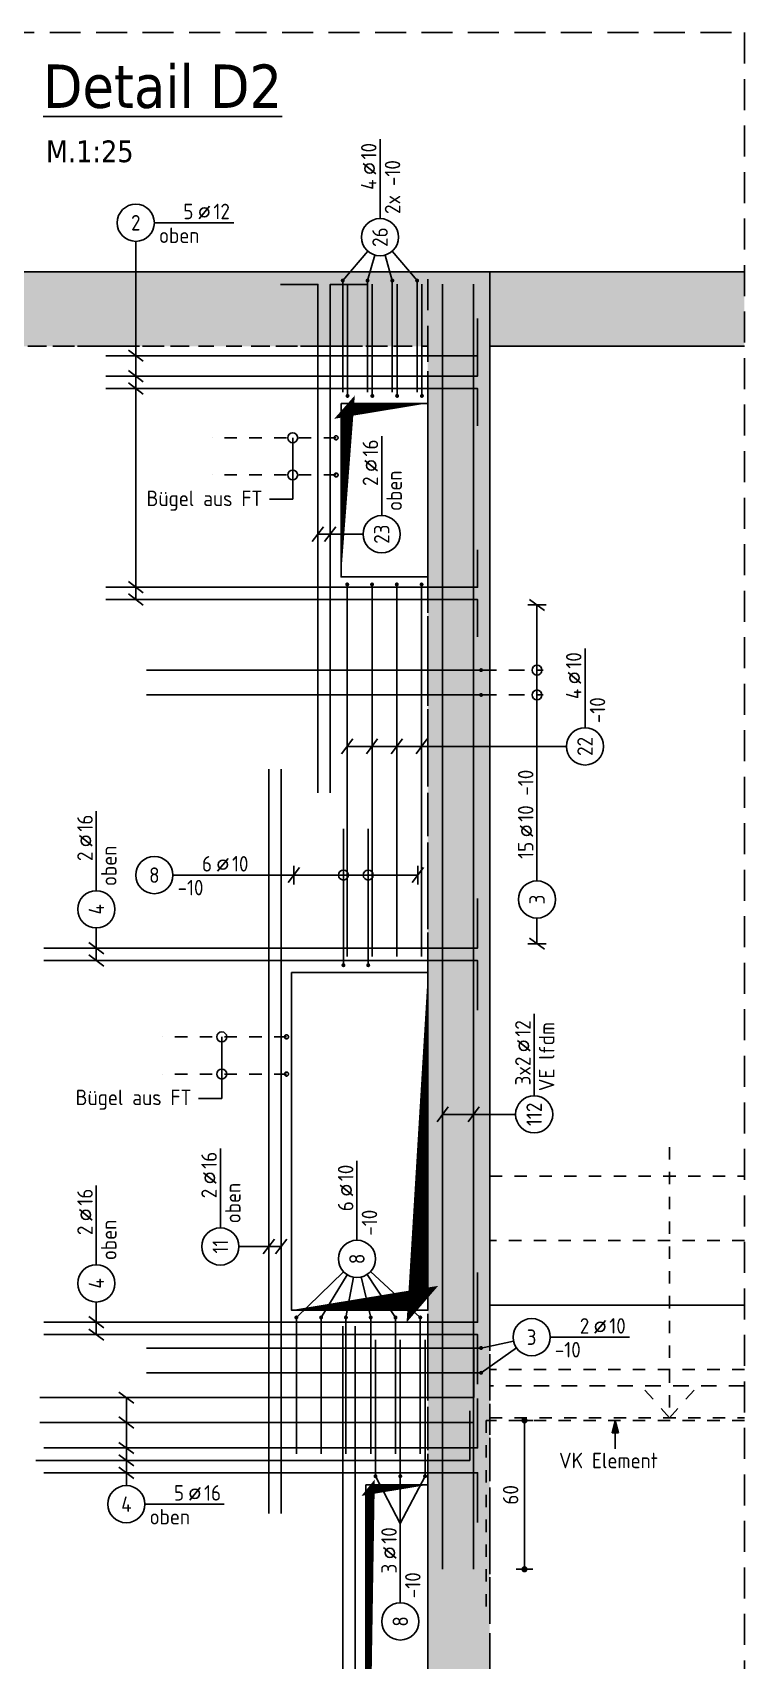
# Model space of a CAD drawing. Extents: x -10 to 76.2, y -7.1 to 49.1.
# Drawn here: x 43.6 to 49.35, y 6.78 to 19.9 of the extents above; entities that cross this region are included whole.
import ezdxf
from ezdxf.enums import TextEntityAlignment as Align

# ---------------------------------------------------------------- set-up
doc = ezdxf.new("R2010")
doc.units = 0
doc.header["$LTSCALE"] = 0.5
for name, pattern in [('AUSGEZOGEN', [1000.01, 1000, 0.01]), ('DASHED', [0.75, 0.5, -0.25]), ('HIDDEN', [0.375, 0.25, -0.125]), ('HIDDEN2', [0.187, 0.125, -0.062]), ('HIDDEN4', [0.12, 0.02, -0.1]), ('PUNKT', [0.175, 0.05, -0.125]), ('STRICHLINIE', [0.75, 0.5, -0.25]), ('VERDECKT', [0.375, 0.25, -0.125])]:
    doc.linetypes.add(name, pattern=pattern)
for name, color, linetype in [('1.UG', 7, 'Continuous'), ('ACHSEN', 7, 'Continuous'), ('AFU', 7, 'Continuous'), ('BETON', 7, 'Continuous'), ('DETAIL', 7, 'Continuous'), ('DRUEBER', 7, 'Continuous'), ('DS', 7, 'Continuous'), ('EG', 7, 'Continuous'), ('grau_mittel', 7, 'Continuous'), ('HILFE', 7, 'Continuous'), ('MASSE', 7, 'Continuous'), ('RND', 7, 'Continuous'), ('SCHATTEN', 7, 'Continuous'), ('TEXT', 7, 'Continuous'), ('VERDECKT', 7, 'Continuous')]:
    doc.layers.add(name, color=color, linetype=linetype)
doc.styles.add('helv', font='tahoma.ttf')
doc.styles.add('txt', font='isocp.shx')
doc.linetypes.add('AFU_50K', pattern='A,0.15,["/",Standard,S=0.2,R=0,X=-0.01,Y=-0.1],0.07,["/",Standard,S=0.2,R=0,X=-0.01,Y=-0.1],0.15', length=0.37)
doc.dimstyles.new('DOT_I', dxfattribs={"dimscale": 0.5, "dimtxt": 0.25, "dimasz": 0.25, "dimexe": 0.1, "dimexo": 0.3, "dimgap": 0.1, "dimtad": 1, "dimdec": 3, "dimzin": 3, "dimtxsty": 'txt', "dimblk": 'DOT', "dimblk1": 'DOT', "dimblk2": 'DOT', "dimsah": 1, "dimcen": 0.1, "dimse1": 1, "dimse2": 1, "dimazin": 0, "dimtfac": 1, "dimtdec": 4, "dimtix": 1, "dimtmove": 2, "dimatfit": 3, "dimfxl": 0, "dimtvp": 1, "dimtolj": 1, "dimtzin": 0, "dimarcsym": 0})

# ---------------------------------------------------------------- blocks, each defined once
blk = doc.blocks.new('RND_LEI')
at = {"layer": 'RND', "color": 7, "linetype": 'Continuous'}
blk.add_line((1.022, 0.066), (1.19, 0.27), dxfattribs=at)
for centre, radius in [((0, 0), 0.3), ((1.106, 0.168), 0.075)]:
    blk.add_circle(centre, radius, dxfattribs=at)
at = {"layer": 'RND', "color": 7, "linetype": 'Continuous', "style": 'txt'}
blk.add_attdef('ANZ', text='', height=0.25, dxfattribs=at).set_placement((0.931, 0.057), align=Align.RIGHT)
for tag, p in [('DUM', (1.253, 0.057)), ('ABSTD', (1.674, 0.057)), ('POSTXT', (0.374, -0.327))]:
    blk.add_attdef(tag, p, '', height=0.25, dxfattribs=at)
blk.add_attdef('POSL', text='', height=0.25, dxfattribs=at).set_placement((0, 0), align=Align.MIDDLE)
blk = doc.blocks.new('lei_gre')
at = {"layer": 'RND', "color": 7, "linetype": 'Continuous'}
for p, q in [((-0.09, -0.12), (0.09, 0.12)), ((0, 0.15), (0, -0.15))]:
    blk.add_line(p, q, dxfattribs=at)
blk = doc.blocks.new('DOT')
at = {"layer": 'MASSE', "color": 7, "linetype": 'Continuous'}
for p, q in [((0, 0), (-1, 0)), ((0, 0.54), (0, -0.54))]:
    blk.add_line(p, q, dxfattribs=at)
at = {"layer": 'MASSE', "color": 7, "linetype": 'Continuous', "const_width": 0.2}
blk.add_lwpolyline([(-0.1, 0, 1), (0.1, 0, 1)], format="xyb", close=True, dxfattribs=at)
blk = doc.blocks.new('*D172')
at = {"layer": 'Defpoints', "color": 0, "linetype": 'AUSGEZOGEN', "transparency": 16777216}
for p in [(47.572, 8.714), (47.572, 8.714), (47.572, 7.514)]:
    blk.add_point(p, dxfattribs=at)
at = {"layer": 'MASSE', "color": 0, "linetype": 'AUSGEZOGEN', "lineweight": -2, "transparency": 16777216}
blk.add_line((47.572, 7.639), (47.572, 8.589), dxfattribs=at)
at = {"layer": 'MASSE', "color": 0, "linetype": 'AUSGEZOGEN', "lineweight": -2, "transparency": 16777216, "xscale": 0.125, "yscale": 0.125, "zscale": 0.125}
for p, rotation in [((47.572, 8.714), 90), ((47.572, 7.514), 270)]:
    blk.add_blockref('DOT', p, dxfattribs=dict(at, rotation=rotation))
at = {"layer": 'MASSE', "color": 0, "linetype": 'AUSGEZOGEN', "transparency": 16777216, "insert": (47.46, 8.114), "char_height": 0.125, "attachment_point": 5, "rotation": 90, "style": 'txt'}
blk.add_mtext('\\A1;60', dxfattribs=at)
blk = doc.blocks.new('Pfeillinie')
at = {"layer": 'TEXT', "linetype": 'Continuous'}
blk.add_hatch(color=7, dxfattribs=at).paths.add_polyline_path([(0, 0), (-0.8, 0.2), (-0.8, 0), (-0.8, -0.2)])
at = {"layer": 'TEXT', "color": 7, "linetype": 'Continuous'}
for p, q in [((-0.8, 0), (-0.8, 0.2)), ((-0.8, 0.2), (0, 0)), ((-0.8, 0), (-0.8, -0.2)), ((-0.8, -0.2), (0, 0))]:
    blk.add_line(p, q, dxfattribs=at)

msp = doc.modelspace()

# ---------------------------------------------------------------- hatches: boundary and pattern name
at = {"layer": '1.UG', "linetype": 'AUSGEZOGEN'}
h = msp.add_hatch(dxfattribs=at)
h.set_pattern_fill('DOTS', scale=0.05, style=0, double=1)
h.set_pattern_definition([(0, (4.73376, -48.071865), (0.0396875, 0.079375), [0, -0.079375])])
h.paths.add_polyline_path([(43.3661, 17.9741), (43.3661, 17.3741), (46.7919, 17.3741), (46.7919, 1.9741), (46.4919, 1.9741), (46.4919, 1.4741), (47.2919, 1.4741), (47.2919, 17.3741), (49.3469, 17.3741), (49.3469, 17.9741)])
h.paths.add_polyline_path([(43.3661, 1.9741), (43.3661, 1.4741), (44.7219, 1.4741), (44.7219, 1.9741)])
at = {"layer": 'grau_mittel'}
h = msp.add_hatch(color=61, dxfattribs=at)
h.paths.add_polyline_path([(43.3661, 17.9741), (43.3661, 17.3741), (46.7919, 17.3741), (46.7919, 1.9741), (44.5419, 1.9741), (44.5419, 1.4741), (47.2919, 1.4741), (47.2919, 17.3741), (49.3469, 17.3741), (49.3469, 17.9741)])
h.paths.add_polyline_path([(49.3469, 1.4741), (49.3469, 1.9741), (47.2919, 1.9741), (47.2919, 1.4741)])
h.paths.add_polyline_path([(43.3661, 1.9741), (43.3661, 1.4741), (44.5419, 1.4741), (44.5419, 1.9741)], flags=17)

# ---------------------------------------------------------------- linework, layer by layer
at = {"layer": 'ACHSEN', "color": 140, "linetype": 'AUSGEZOGEN'}
msp.add_line((49.3469, 17.9741), (43.3661, 17.9741), dxfattribs=at)
at = {"layer": 'AFU', "color": 8, "linetype": 'AFU_50K'}
msp.add_line((47.2919, 17.3741), (47.2919, 17.9741), dxfattribs=at)
at = {"layer": 'BETON', "color": 6, "linetype": 'AUSGEZOGEN'}
for p, q in [((43.3661, 17.9741), (49.3469, 17.9741)), ((47.2919, 17.3741), (47.2919, 9.6441)), ((49.3469, 17.3741), (47.2919, 17.3741)), ((47.2919, 9.6441), (49.3469, 9.6441))]:
    msp.add_line(p, q, dxfattribs=at)
for points in [[(46.0919, 16.9141), (46.7919, 16.9141), (46.7919, 15.5141), (46.0919, 15.5141)], [(45.6919, 12.3241), (46.7919, 12.3241), (46.7919, 9.6041), (45.6919, 9.6041)], [(46.2919, 8.1941), (46.7919, 8.1941), (46.7919, 3.6941), (46.2919, 3.6941)]]:
    msp.add_lwpolyline(points, close=True, dxfattribs=at)
at = {"layer": 'DETAIL', "color": 102, "linetype": 'STRICHLINIE'}
msp.add_lwpolyline([(49.3469, 19.9036), (49.3469, 1.0281), (43.3661, 1.0281), (43.3661, 19.9036)], close=True, dxfattribs=at)
at = {"layer": 'DRUEBER', "color": 102, "linetype": 'HIDDEN2'}
for p, q in [((48.7419, 10.9176), (48.7419, 8.7341)), ((48.7419, 8.7341), (48.5223, 8.9834)), ((48.7419, 8.7341), (48.9615, 8.9834))]:
    msp.add_line(p, q, dxfattribs=at)
at = {"layer": 'DRUEBER', "color": 171, "linetype": 'HIDDEN4'}
for p, q in [((47.2919, 10.6841), (49.3469, 10.6841)), ((49.3469, 10.1641), (47.2919, 10.1641))]:
    msp.add_line(p, q, dxfattribs=at)
at = {"layer": 'DRUEBER', "color": 7, "linetype": 'PUNKT'}
for p, q in [((49.3469, 9.1241), (47.2919, 9.1241)), ((47.2919, 8.7341), (49.3469, 8.7341))]:
    msp.add_line(p, q, dxfattribs=at)
at = {"layer": 'DS', "color": 1, "linetype": 'DASHED'}
for p, q in [((46.7919, 16.9141), (46.7919, 17.9741)), ((46.7919, 12.3241), (46.7919, 15.5141)), ((46.7919, 8.1941), (46.7919, 9.6041)), ((47.2919, 1.4741), (47.2919, 9.6441))]:
    msp.add_line(p, q, dxfattribs=at)
at = {"layer": 'EG', "color": 7, "linetype": 'PUNKT', "lineweight": -2}
for points in [[(49.3469, 17.9741), (43.3661, 17.9741)], [(43.3661, 17.3741), (46.7919, 17.3741), (46.7919, 1.9741), (46.4919, 1.9741), (46.4919, 1.4741), (47.2919, 1.4741), (47.2919, 17.3741), (49.3469, 17.3741)]]:
    msp.add_lwpolyline(points, dxfattribs=at)
at = {"layer": 'HILFE', "color": 102, "linetype": 'AUSGEZOGEN'}
for p, q in [((45.7021, 16.1404), (45.7021, 16.6365)), ((45.5138, 16.1404), (45.7021, 16.1404)), ((45.1299, 11.3105), (45.1299, 11.8066)), ((44.9416, 11.3105), (45.1299, 11.3105))]:
    msp.add_line(p, q, dxfattribs=at)
at = {"layer": 'HILFE', "color": 171, "linetype": 'HIDDEN2'}
for p in [(49.3469, 8.7141), (47.2619, 7.2141)]:
    msp.add_line(p, (47.2619, 8.7141), dxfattribs=at)
at = {"layer": 'RND', "color": 7, "linetype": 'AUSGEZOGEN'}
for p, q in [((46.4064, 18.404), (46.4064, 19.044)), ((44.5858, 18.3701), (45.2258, 18.3701)), ((46.4198, 16.0092), (46.4198, 16.6492)), ((47.6728, 13.0641), (47.6728, 15.2889)), ((48.0603, 14.2982), (48.0603, 14.9382)), ((44.1171, 12.9848), (44.1171, 13.6248)), ((45.7112, 13.1107), (44.7355, 13.1107)), ((44.7355, 13.1107), (45.6417, 13.1107)), ((46.7112, 13.1107), (45.7112, 13.1107)), ((47.6728, 12.5577), (47.6728, 12.7641)), ((47.65, 11.3316), (47.65, 11.9916)), ((45.1182, 10.2661), (45.1182, 10.9061)), ((46.2201, 10.1665), (46.2201, 10.8065)), ((44.1171, 9.9687), (44.1171, 10.6087)), ((47.7795, 9.3851), (48.4195, 9.3851)), ((44.51, 8.0388), (45.15, 8.0388)), ((46.5699, 7.2434), (46.5699, 7.8834))]:
    msp.add_line(p, q, dxfattribs=at)
at = {"layer": 'RND', "color": 102, "linetype": 'AUSGEZOGEN'}
for p, q in [((44.4358, 18.2201), (44.4358, 15.3321)), ((46.3086, 18.1402), (46.1057, 17.9041)), ((46.5039, 18.14), (46.7057, 17.9041)), ((46.3649, 18.1098), (46.3057, 17.9041)), ((46.4473, 18.1097), (46.5057, 17.9041)), ((46.2698, 15.8592), (45.9048, 15.8592)), ((47.9103, 14.1482), (46.1419, 14.1482)), ((44.1171, 12.6848), (44.1171, 12.4221)), ((47.5, 11.1816), (46.9115, 11.1816)), ((45.2682, 10.1161), (45.6094, 10.1161)), ((46.1122, 9.9122), (45.7313, 9.5441)), ((46.1418, 9.8885), (45.9313, 9.5441)), ((46.1924, 9.8691), (46.1313, 9.5441)), ((46.2544, 9.8705), (46.3313, 9.5441)), ((46.3026, 9.8912), (46.5313, 9.5441)), ((46.3302, 9.9147), (46.7313, 9.5441)), ((44.1171, 9.6687), (44.1171, 9.4061)), ((47.4828, 9.3537), (47.2219, 9.2979)), ((47.5069, 9.2987), (47.2219, 9.0979)), ((44.36, 8.1888), (44.36, 8.8979)), ((46.5699, 7.8834), (46.3699, 8.2641)), ((46.5699, 7.8834), (46.5699, 8.2641)), ((46.5699, 7.8834), (46.7699, 8.2641))]:
    msp.add_line(p, q, dxfattribs=at)
at = {"layer": 'RND', "color": 102, "linetype": 'HIDDEN2'}
for p, q in [((46.0519, 16.6365), (45.0519, 16.6365)), ((46.0519, 16.3365), (45.0519, 16.3365)), ((45.6519, 11.8066), (44.6519, 11.8066)), ((45.6519, 11.5066), (44.6519, 11.5066))]:
    msp.add_line(p, q, dxfattribs=at)
at = {"layer": 'RND', "color": 102, "linetype": 'VERDECKT'}
for p, q in [((47.2219, 14.7632), (47.7228, 14.7632)), ((47.2219, 14.5632), (47.7228, 14.5632))]:
    msp.add_line(p, q, dxfattribs=at)
at = {"layer": 'RND', "color": 1, "linetype": 'AUSGEZOGEN'}
for points in [[(45.6048, 17.8727), (45.9048, 17.8727), (45.9048, 13.7727)], [(46.3048, 17.8727), (46.0048, 17.8727), (46.0048, 13.7727)], [(46.1057, 17.0041), (46.1057, 17.9041)], [(46.1443, 16.9741), (46.1443, 17.8741)], [(46.3057, 17.0041), (46.3057, 17.9041)], [(46.3443, 16.9741), (46.3443, 17.8741)], [(46.5057, 17.0041), (46.5057, 17.9041)], [(46.5443, 16.9741), (46.5443, 17.8741)], [(46.7057, 17.0041), (46.7057, 17.9041)], [(46.7443, 16.9741), (46.7443, 17.8741)], [(46.9115, 17.8741), (46.9115, 7.5141)], [(47.1616, 17.8741), (47.1616, 7.5141)], [(47.193, 17.5985), (47.193, 17.2985), (44.193, 17.2985)], [(47.193, 17.4335), (47.193, 17.1335), (44.193, 17.1335)], [(47.193, 16.7335), (47.193, 17.0335), (44.193, 17.0335)], [(47.193, 15.7321), (47.193, 15.4321), (44.193, 15.4321)], [(46.1419, 15.4541), (46.1419, 12.4541)], [(46.3419, 15.4541), (46.3419, 12.4541)], [(46.5419, 15.4541), (46.5419, 12.4541)], [(46.7419, 15.4541), (46.7419, 12.4541)], [(47.193, 15.0321), (47.193, 15.3321), (44.193, 15.3321)], [(47.2219, 14.7632), (44.5219, 14.7632)], [(47.2219, 14.5632), (44.5219, 14.5632)], [(45.5094, 7.9641), (45.5094, 13.9641)], [(45.6094, 7.9641), (45.6094, 13.9641)], [(46.1112, 12.3841), (46.1112, 13.4841)], [(46.3112, 12.3841), (46.3112, 13.4841)], [(47.193, 12.9221), (47.193, 12.5221), (43.693, 12.5221)], [(47.193, 12.0221), (47.193, 12.4221), (43.693, 12.4221)], [(47.193, 9.9061), (47.193, 9.5061), (43.693, 9.5061)], [(45.7313, 9.5441), (45.7313, 8.4441)], [(45.9313, 9.5441), (45.9313, 8.4441)], [(46.1053, 1.9741), (46.1053, 9.4741)], [(46.1313, 9.5441), (46.1313, 8.4441)], [(46.2053, 1.9741), (46.2053, 9.4741)], [(46.3313, 9.5441), (46.3313, 8.4441)], [(46.5313, 9.5441), (46.5313, 8.4441)], [(46.7313, 9.5441), (46.7313, 8.4441)], [(47.193, 9.0061), (47.193, 9.4061), (43.693, 9.4061)], [(46.3699, 9.3641), (46.3699, 8.2641)], [(46.5699, 9.3641), (46.5699, 8.2641)], [(46.7699, 9.3641), (46.7699, 8.2641)], [(47.1622, 9.2979), (47.1622, 8.8979), (43.6622, 8.8979)], [(47.2219, 9.2979), (44.5219, 9.2979)], [(47.2219, 9.0979), (44.5219, 9.0979)], [(47.193, 8.8921), (47.193, 8.4921), (43.693, 8.4921)], [(47.1306, 8.7921), (47.1306, 8.3921), (43.6306, 8.3921)], [(47.1618, 8.2979), (47.1618, 8.6979), (43.6618, 8.6979)], [(47.193, 7.8921), (47.193, 8.2921), (43.693, 8.2921)]]:
    msp.add_lwpolyline(points, dxfattribs=at)
at = {"layer": 'RND', "color": 7, "linetype": 'AUSGEZOGEN', "const_width": 0.016}
for points in [[(46.0977, 17.9041, 1), (46.1137, 17.9041, 1)], [(46.2977, 17.9041, 1), (46.3137, 17.9041, 1)], [(46.4977, 17.9041, 1), (46.5137, 17.9041, 1)], [(46.6977, 17.9041, 1), (46.7137, 17.9041, 1)], [(46.1363, 16.9741, 1), (46.1523, 16.9741, 1)], [(46.3363, 16.9741, 1), (46.3523, 16.9741, 1)], [(46.5363, 16.9741, 1), (46.5523, 16.9741, 1)], [(46.7363, 16.9741, 1), (46.7523, 16.9741, 1)], [(46.1499, 15.4541, -1), (46.1339, 15.4541, -1)], [(46.3499, 15.4541, -1), (46.3339, 15.4541, -1)], [(46.5499, 15.4541, -1), (46.5339, 15.4541, -1)], [(46.7499, 15.4541, -1), (46.7339, 15.4541, -1)], [(47.2139, 14.7632, 1), (47.2299, 14.7632, 1)], [(47.2139, 14.5632, 1), (47.2299, 14.5632, 1)], [(46.1192, 12.3841, 1), (46.1032, 12.3841, 1)], [(46.3192, 12.3841, 1), (46.3032, 12.3841, 1)], [(45.7393, 9.5441, -1), (45.7233, 9.5441, -1)], [(45.9393, 9.5441, -1), (45.9233, 9.5441, -1)], [(46.1393, 9.5441, -1), (46.1233, 9.5441, -1)], [(46.3393, 9.5441, -1), (46.3233, 9.5441, -1)], [(46.5393, 9.5441, -1), (46.5233, 9.5441, -1)], [(46.7393, 9.5441, -1), (46.7233, 9.5441, -1)], [(47.2139, 9.2979, 1), (47.2299, 9.2979, 1)], [(47.2139, 9.0979, 1), (47.2299, 9.0979, 1)], [(46.3779, 8.2641, -1), (46.3619, 8.2641, -1)], [(46.5779, 8.2641, -1), (46.5619, 8.2641, -1)], [(46.7779, 8.2641, -1), (46.7619, 8.2641, -1)]]:
    msp.add_lwpolyline(points, format="xyb", close=True, dxfattribs=at)
at = {"layer": 'RND', "color": 102, "linetype": 'AUSGEZOGEN'}
msp.add_lwpolyline([(48.3044, 8.7141), (48.3044, 8.4841)], dxfattribs=at)
at = {"layer": 'RND', "color": 7, "linetype": 'AUSGEZOGEN'}
for centre in [(45.7021, 16.6365), (45.7021, 16.3365), (47.6728, 14.7632), (47.6728, 14.5632), (46.1112, 13.1107), (46.3112, 13.1107), (45.1299, 11.8066), (45.1299, 11.5066)]:
    msp.add_circle(centre, 0.04, dxfattribs=at)
at = {"layer": 'RND', "color": 102, "linetype": 'HIDDEN2'}
for centre in [(46.0519, 16.6365), (46.0519, 16.3365), (45.6519, 11.8066), (45.6519, 11.5066)]:
    msp.add_circle(centre, 0.016, dxfattribs=at)
at = {"layer": 'SCHATTEN', "color": 1, "linetype": 'AUSGEZOGEN'}
for points in [[(46.0919, 15.5141, 0, 0.1063, 0), (46.145, 16.9121, 0, 0, 0), (46.0965, 16.8572, 0.1141, 0, 0), (46.7919, 16.9141, 0, 0, 0)], [(46.7919, 12.3241, 0, 0.1648, 0), (46.7095, 9.6066, 0, 0, 0), (46.7846, 9.6935, 0.1794, 0, 0), (45.6919, 9.6041, 0, 0, 0)], [(46.2919, 3.6941, 0, 0.0718, 0), (46.3278, 8.1938, 0, 0, 0), (46.2952, 8.1535, 0.0815, 0, 0), (46.7919, 8.1941, 0, 0, 0)]]:
    msp.add_lwpolyline(points, format="xyseb", dxfattribs=at)
at = {"layer": 'VERDECKT', "color": 7, "linetype": 'VERDECKT', "lineweight": -2}
for p, q in [((49.3469, 17.9741), (43.3661, 17.9741)), ((43.3661, 17.3741), (46.7919, 17.3741)), ((46.7919, 17.3741), (46.7919, 1.9741)), ((47.2919, 17.3741), (49.3469, 17.3741)), ((47.2919, 1.4741), (47.2919, 17.3741))]:
    msp.add_line(p, q, dxfattribs=at)
at = {"layer": 'VERDECKT', "color": 7, "linetype": 'HIDDEN'}
msp.add_line((49.3469, 8.9941), (47.2919, 8.9941), dxfattribs=at)

# ---------------------------------------------------------------- block references
at = {"layer": 'RND', "color": 7, "linetype": 'AUSGEZOGEN', "xscale": 0.5, "yscale": 0.5, "zscale": 0.5, "rotation": 90}
for p, values in [((46.4064, 18.254), {'POSL': '26', 'DUM': '10', 'ANZ': '4', 'POSTXT': '2x -10'}), ((46.4198, 15.8592), {'POSL': '23', 'DUM': '16', 'ANZ': '2', 'POSTXT': 'oben'}), ((48.0603, 14.1482), {'POSL': '22', 'DUM': '10', 'ANZ': '4', 'POSTXT': '-10'}), ((47.6728, 12.9141), {'POSL': '3', 'DUM': '10', 'ANZ': '15', 'ABSTD': '-10'}), ((44.1171, 12.8348), {'POSL': '4', 'DUM': '16', 'ANZ': '2', 'POSTXT': 'oben'}), ((47.65, 11.1816), {'POSL': '112', 'DUM': '12', 'ANZ': '3x2', 'POSTXT': 'VE lfdm'}), ((45.1182, 10.1161), {'POSL': '11', 'DUM': '16', 'ANZ': '2', 'POSTXT': 'oben'}), ((46.2201, 10.0165), {'POSL': '8', 'DUM': '10', 'ANZ': '6', 'POSTXT': '-10'}), ((44.1171, 9.8187), {'POSL': '4', 'DUM': '16', 'ANZ': '2', 'POSTXT': 'oben'}), ((46.5699, 7.0934), {'POSL': '8', 'DUM': '10', 'ANZ': '3', 'POSTXT': '-10'})]:
    msp.add_blockref('RND_LEI', p, dxfattribs=at).add_auto_attribs(values)
at = {"layer": 'RND', "color": 7, "linetype": 'AUSGEZOGEN', "xscale": 0.5, "yscale": 0.5, "zscale": 0.5}
for p, values in [((44.4358, 18.3701), {'POSL': '2', 'DUM': '12', 'ANZ': '5', 'POSTXT': 'oben'}), ((44.5855, 13.1107), {'POSL': '8', 'DUM': '10', 'ANZ': '6', 'POSTXT': '-10'}), ((47.6295, 9.3851), {'POSL': '3', 'DUM': '10', 'ANZ': '2', 'POSTXT': '-10'}), ((44.36, 8.0388), {'POSL': '4', 'DUM': '16', 'ANZ': '5', 'POSTXT': 'oben'})]:
    msp.add_blockref('RND_LEI', p, dxfattribs=at).add_auto_attribs(values)
for p, rotation in [((44.4358, 17.2985), 90), ((44.4358, 17.1335), 90), ((44.4358, 17.0335), 90), ((44.4358, 15.4321), 90), ((44.4358, 15.3321), 90), ((47.6728, 15.2889), 90), ((45.7112, 13.1107), 180), ((46.7112, 13.1107), 180), ((47.6728, 12.5577), 90), ((44.1171, 12.5221), 90), ((44.1171, 12.4221), 90), ((44.1171, 9.5061), 90), ((44.1171, 9.4061), 90), ((44.36, 8.8979), 90), ((44.36, 8.6979), 90), ((44.36, 8.4921), 90), ((44.36, 8.3921), 90), ((44.36, 8.2921), 90)]:
    msp.add_blockref('lei_gre', p, dxfattribs=dict(at, rotation=rotation))
for p in [(45.9048, 15.8592), (46.0048, 15.8592), (46.1419, 14.1482), (46.3419, 14.1482), (46.5419, 14.1482), (46.7419, 14.1482), (46.9115, 11.1816), (47.1616, 11.1816), (45.5094, 10.1161), (45.6094, 10.1161)]:
    msp.add_blockref('lei_gre', p, dxfattribs=at)
at = {"layer": 'RND', "color": 102, "linetype": 'AUSGEZOGEN', "xscale": 0.125, "yscale": 0.125, "zscale": 0.125, "rotation": 90}
msp.add_blockref('Pfeillinie', (48.3044, 8.7141), dxfattribs=at)

# ---------------------------------------------------------------- texts
at = {"layer": 'TEXT', "color": 5, "linetype": 'AUSGEZOGEN', "style": 'helv'}
msp.add_text('%%UDetail D2', height=0.35, dxfattribs=at).set_placement((43.6877, 19.2961))
at = {"layer": 'TEXT', "color": 1, "linetype": 'AUSGEZOGEN', "style": 'helv'}
msp.add_text('M.1:25', height=0.175, dxfattribs=at).set_placement((43.7107, 18.8586))
at = {"layer": 'TEXT', "color": 7, "linetype": 'AUSGEZOGEN', "style": 'txt'}
for p in [(44.5229, 16.0857), (43.9507, 11.2559)]:
    msp.add_text('Bügel aus FT', height=0.125, dxfattribs=at).set_placement(p)
at = {"layer": 'TEXT', "color": 7, "linetype": 'HIDDEN2', "style": 'txt'}
msp.add_text('VK Element', height=0.125, dxfattribs=at).set_placement((47.8511, 8.3285))

# ---------------------------------------------------------------- dimensions: what is measured, and where the dimension line sits
at = {"layer": 'MASSE', "color": 7, "linetype": 'AUSGEZOGEN'}
dim = msp.add_linear_dim(base=(47.5722, 8.7141), p1=(47.5722, 7.5141), p2=(47.5722, 8.7141), angle=90, dimstyle='DOT_I', override={"dimdec": 0, "dimlfac": 50}, dxfattribs=at)
dim.commit()
dim.dimension.update_dxf_attribs({"geometry": '*D172', "text_midpoint": (47.4597, 8.1141)})

doc.saveas('drawing.dxf')
